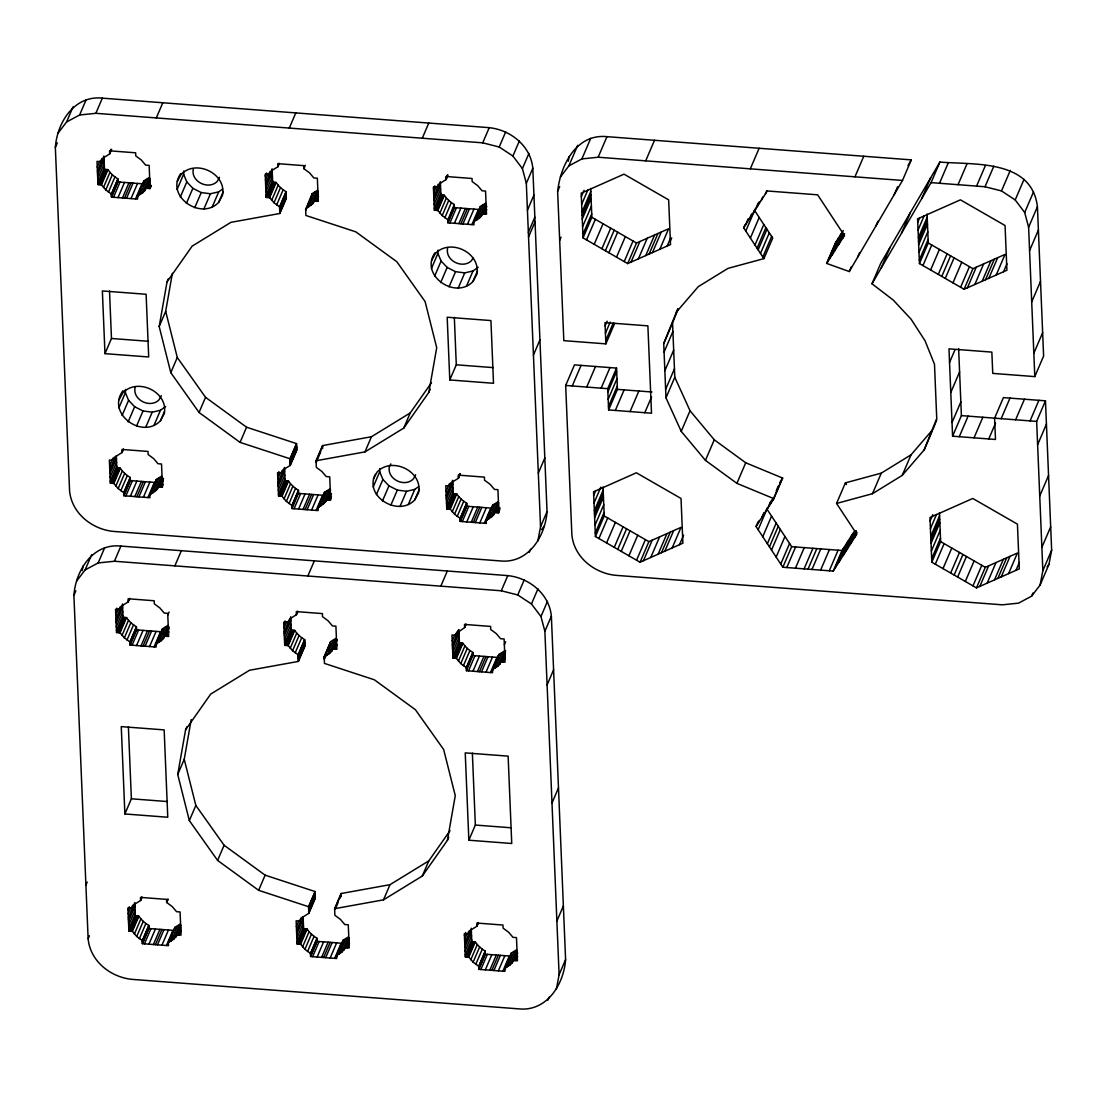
<?xml version="1.0" encoding="UTF-8"?>
<svg xmlns="http://www.w3.org/2000/svg" width="1107" height="1107" viewBox="0 0 1107 1107"><rect width="100%" height="100%" fill="white"/><g stroke="black" fill="none" stroke-linecap="round" stroke-linejoin="round"><path stroke-width="1.5" d="M119.127 399.738L122.905 392.75C137.835 377.196 168.776 392.196 164.237 413.769L160.46 420.757C142.139 439.977 105.912 413.215 123.029 390.646M118.892 407.833L125.395 392.667L125.478 389.429M135.054 387.505C132.425 400.07 150.427 408.801 159.104 399.738L161.304 395.683M177.341 181.34L181.133 174.352C196.05 158.785 226.99 173.799 222.452 195.372L218.674 202.36C201.156 221.026 165.137 196.202 180.593 173.757M177.106 189.435L183.61 174.269L183.707 171.031M193.282 169.108C190.639 181.659 208.642 190.39 217.318 181.34L219.518 177.272M373.433 478.861L377.224 471.873C392.141 456.305 423.082 471.319 418.557 492.892L414.765 499.88C398.617 517.37 363.691 496.49 375.384 474.308M373.197 486.955L379.701 471.79L379.798 468.552M431.661 260.463L435.438 253.461C450.355 237.908 481.296 252.908 476.771 274.494L472.98 281.482C455.461 300.149 419.442 275.325 434.913 252.88M431.426 268.544L437.915 253.378L438.012 250.154M447.588 248.231C444.945 260.782 462.947 269.513 471.637 260.463L473.104 257.751M318 507.463L323.244 504.197L329.748 489.031L324.503 492.297L318 507.463L318.124 510.562L292.054 508.57L291.93 505.47L286.381 501.388L282.022 496.268L278.535 496.005L277.58 472.869L281.067 473.132L285.025 468.648L290.269 465.383L289.992 458.755L240.081 442.385L199.052 412.482L170.796 372.658L159.187 326.523L167.032 281.884L168.333 278.839M159.187 326.523L165.676 311.358L172.36 273.332M336.556 955.41L341.8 952.131L348.304 936.979L343.045 940.244L336.556 955.41L336.68 958.51L310.61 956.517L310.486 953.418L304.923 949.322L300.578 944.216L297.091 943.953L296.136 920.803L299.623 921.066L303.581 916.596L308.825 913.33L308.549 906.702L258.637 890.319L217.609 860.416L189.339 820.605L177.729 774.471L185.589 729.817L186.889 726.787M177.729 774.471L184.232 759.305L191.207 719.619M323.244 504.197L327.188 499.714L330.689 499.99L329.72 476.84L326.233 476.577L321.888 471.471L316.339 467.375L316.062 460.747L364.936 451.905L403.737 428.105L428.866 392.348L436.712 347.709L425.102 301.574L396.846 261.75L355.817 231.847L305.906 215.478L305.629 208.836L313.032 203.467L318.069 193.504M341.8 952.131L345.744 947.661L349.231 947.924L348.276 924.788L344.789 924.525L340.444 919.405L334.895 915.309L334.618 908.695L383.492 899.853L422.293 876.038L447.422 840.296L455.268 795.642L443.658 749.508L415.402 709.698L374.374 679.795L324.462 663.411L324.185 656.783L330.675 641.617L335.933 638.352L329.429 653.504L324.185 656.783M55.35 147.425C57.121 122.545 74.238 95.091 102.356 98.149L489.225 127.665C510.645 129.92 530.723 145.944 532.813 168.209L547.038 511.628C545.281 536.521 528.15 563.961 500.032 560.917L113.177 531.388C91.743 529.146 71.664 513.122 69.575 490.858L55.35 147.425L57.301 142.886M73.906 595.372C75.677 570.479 92.794 543.039 120.912 546.083L507.781 575.612C529.201 577.854 549.28 593.878 551.369 616.142L565.594 959.575C563.837 984.455 546.706 1011.909 518.588 1008.851L131.733 979.335C110.299 977.08 90.221 961.056 88.131 938.791L73.906 595.372L75.857 590.82M82.209 570.686L83.108 565.926M614.689 323.299L605.875 343.862L563.823 340.652L557.637 191.345C560.516 165.317 576.193 133.504 606.968 136.659L911.31 159.878L902.496 180.455L849.277 271.547L826.625 263.411L835.439 242.834L843.285 230.547L834.47 251.123M568.265 161.262L569.164 156.502M537.836 541.074L540.548 526.794L547.038 511.628M556.392 989.008L559.104 974.741L565.594 959.575M605.875 343.862L604.989 322.594L647.886 325.859L651.511 413.215L608.615 409.936L617.429 389.373L616.544 368.091L574.491 364.881L565.677 385.457L571.862 534.764C573.966 557.029 594.03 573.052 615.464 575.308L1002.333 604.823L1018.578 603.135L1031.613 596.161L1040.123 584.98L1042.836 570.714L1051.65 550.137L1045.465 400.817L1003.412 397.607L994.598 418.183L995.484 439.465L952.587 436.186L948.976 348.843L991.858 352.109L992.744 373.391L1034.796 376.601L1043.61 356.025L1037.425 206.718C1031.779 159.311 974.243 164.888 939.885 162.065L880.798 263.203L871.984 283.779L893.224 300.039L911.103 319.217L925.051 340.79L934.488 364.217L936.743 418.501L924.179 449.871L902.219 475.387L872.482 493.694L836.574 503.436L856.79 534.183L833.211 571.087L782.843 567.241L756.053 526.503L758.087 521.743M1040.123 584.98L1048.952 564.418L1051.65 550.137M678.204 308.867L672.544 322.981L674.8 377.266L690.035 410.752L714.264 439.797L745.717 462.781L782.663 478.086L773.848 498.648L736.902 483.358L705.45 460.374L681.22 431.329L665.985 397.842L663.73 343.557L677.65 309.019M936.771 419.885L933.007 429.295L911.047 454.811L902.219 475.387M58.048 133.158L66.572 121.978L73.076 106.812M66.572 121.978L79.607 114.99L86.111 99.838M79.607 114.99L95.852 113.315L102.356 98.149M97.25 167.185L99.851 161.124M137.42 195.994L142.665 192.729L149.168 177.563L143.924 180.842L137.42 195.994L137.559 199.094L111.475 197.115L111.35 194.016L105.802 189.92L101.457 184.814L97.969 184.537L97.015 161.401L100.502 161.664L101.802 158.633M97.416 171.156L103.906 156.004M97.485 172.969L103.989 157.803L104.459 169.385L97.969 184.537M97.568 174.781L104.058 159.616M97.72 178.753L104.224 163.587M109.635 152.365L110.935 149.334M109.676 153.43L110.977 150.4M100.502 161.664L104.445 157.194L109.69 153.915L111.641 149.376M97.886 182.738L104.39 167.572M98.509 184.578L105.013 169.426M99.713 184.675L106.217 169.509M100.917 184.772L107.407 169.606M101.457 184.814L107.96 169.648L104.459 169.385M103.463 187.47L109.967 172.305L107.96 169.648M105.802 189.92L112.305 174.754L109.967 172.305M108.444 192.106L114.948 176.94L112.305 174.754M111.35 194.016L117.854 178.85L114.948 176.94M111.378 194.5L117.868 179.334M111.42 195.565L117.923 180.399M111.461 196.631L117.965 181.465M111.475 197.115L117.979 181.949L117.854 178.85M113.523 197.267L120.013 182.101M118.006 197.6L124.496 182.447M156.308 117.923L162.798 102.757M122.476 197.945L128.979 182.78M124.524 198.098L131.013 182.946M126.558 198.264L133.048 183.098M131.041 198.596L137.531 183.444M135.511 198.942L142.014 183.776L117.979 181.949M137.448 196.479L143.938 181.327M137.489 197.544L141.392 188.453M142.692 185.423L143.993 182.392M140.188 194.528L146.691 179.362M142.665 192.729L144.823 190.625L150.026 178.504M144.823 190.625L149.874 180.676M147.162 188.301L149.763 182.226M148.366 188.384L150.317 183.845M149.57 188.481L150.87 185.45M146.622 188.259L150.109 188.522L151.41 185.492M104.971 353.645L102.37 290.933L146.11 294.268L148.698 356.98L104.971 353.645L111.475 338.479L109.51 291.016M180.303 197.088L186.806 181.922L183.61 174.269M186.363 203.467L192.867 188.315L186.806 181.922M194.735 207.729L201.239 192.563L210.427 193.767L218.702 191.857L222.576 189.062M203.923 208.932L210.427 193.767M122.088 415.499L128.578 400.333L125.395 392.667M212.198 207.009L218.702 191.857M218.674 202.36L223.227 191.746M128.149 421.878L134.639 406.712L128.578 400.333M109.621 465.812L112.872 458.229M149.791 494.635L155.035 491.356L161.539 476.19L156.295 479.469L149.791 494.635L149.929 497.721L123.846 495.742L123.721 492.643L118.172 488.547L113.827 483.441L110.34 483.164L109.372 460.028L112.872 460.291L114.173 457.26M109.787 469.797L115.626 456.139M109.856 471.596L116.36 456.43L116.83 468.012L110.34 483.164M109.939 473.409L116.429 458.243M110.091 477.38L116.595 462.228M122.047 452.057L123.347 449.027M112.872 460.291L116.816 455.821L122.061 452.542L123.361 449.511M110.257 481.365L116.761 466.199M110.88 483.205L117.384 468.053M112.084 483.302L118.574 468.136M136.521 426.126L143.024 410.96L152.199 412.178L160.473 410.254L165.663 406.532M113.288 483.399L119.777 468.233M113.827 483.441L120.331 468.275L116.83 468.012M115.834 486.098L122.337 470.945L120.331 468.275M118.172 488.547L124.676 473.381L122.337 470.945M145.709 427.344L152.199 412.178M76.604 581.092L85.128 569.911L91.632 554.759M170.796 372.658L177.286 357.492L165.676 311.358M120.815 490.733L127.319 475.567L124.676 473.381M123.721 492.643L130.225 477.477L127.319 475.567M123.749 493.127L130.239 477.961M123.79 494.192L130.28 479.027M123.832 495.258L130.335 480.092M123.846 495.742L130.349 480.576L130.225 477.477M153.984 425.42L160.473 410.254M125.894 495.894L132.383 480.729M85.128 569.911L98.163 562.937L104.667 547.771M160.46 420.757L164.362 411.666M265.293 176.041L266.579 173.01M265.445 180.026L268.046 173.951M130.363 496.24L136.867 481.075M167.032 281.884L192.161 246.128L230.962 222.327L279.836 213.485L279.559 206.843L274.01 202.747L269.665 197.641L266.164 197.378L265.21 174.228L268.697 174.505L269.997 171.474M289.287 128.066L295.79 112.914M265.611 183.997L272.114 168.831L272.668 182.212L266.164 197.378M265.694 185.81L272.184 170.644M265.763 187.609L272.267 172.457M134.846 496.573L141.35 481.42M265.929 191.594L272.433 176.428M277.871 166.271L279.172 163.241M268.697 174.505L272.654 170.021L277.899 166.756L279.199 163.725M136.881 496.739L143.384 481.573M266.095 195.565L272.599 180.413M266.718 197.42L273.208 182.254M138.929 496.891L145.418 481.725M267.908 197.516L274.411 182.351M269.112 197.6L275.615 182.434M269.665 197.641L276.155 182.475L272.668 182.212M98.163 562.937L114.408 561.249L120.912 546.083M143.412 497.223L149.902 482.071M271.658 200.312L278.161 185.146L276.155 182.475M274.01 202.747L280.5 187.595L278.161 185.146M147.881 497.569L154.385 482.403L130.349 480.576M150.469 493.597L156.308 479.954M150.51 494.663L156.364 481.019M152.558 493.155L159.062 477.989M276.653 204.947L283.143 189.781L280.5 187.595M155.035 491.356L157.194 489.252L162.397 477.131M157.194 489.252L162.245 479.303M159.533 486.928L162.784 479.345M279.559 206.843L286.049 191.691L283.143 189.781M279.573 207.327L286.076 192.175M162.245 481.365L163.545 478.335M279.614 208.393L286.118 193.227M160.736 487.011L163.338 480.95M279.67 209.458L286.16 194.292M279.684 209.943L286.187 194.777M279.711 210.496L286.201 195.33M279.753 211.714L286.256 196.548M161.94 487.108L163.227 484.077M279.808 212.931L286.312 197.766M279.836 213.485L286.326 198.319L286.049 191.691M199.052 412.482L205.542 397.316L177.286 357.492M314.817 201.087L318.318 201.363L317.349 178.213L313.862 177.95L309.517 172.844L303.968 168.748L305.241 165.234M115.64 611.147L116.941 608.117M115.806 615.132L118.407 609.058M155.976 643.942L161.221 640.676L167.724 625.51L162.48 628.776L155.976 643.942L156.115 647.042L130.031 645.049L129.906 641.949L124.358 637.853L120.013 632.747L116.526 632.484L115.557 609.334L119.058 609.611L120.359 606.581M115.972 619.104L121.812 605.46M116.041 620.916L122.545 605.75M116.11 622.715L122.614 607.563M116.277 626.7L122.78 611.534M128.232 601.378L129.533 598.347M119.058 609.611L123.002 605.128L128.246 601.862L129.547 598.832M116.443 630.672L122.946 615.52M116.526 632.484L123.015 617.319L122.462 603.938M117.065 632.526L123.569 617.36M118.269 632.623L124.759 617.457M119.459 632.706L125.963 617.54M120.013 632.747L126.516 617.581L123.015 617.319M122.019 635.418L128.509 620.252L126.516 617.581M305.643 209.32L312.132 193.67L317.377 190.404L310.873 205.57M305.698 210.385L311.537 196.742M308.396 207.369L314.9 192.203M124.358 637.853L130.861 622.701L128.509 620.252M313.032 203.467L318.221 191.331M127.001 640.054L133.504 624.888L130.861 622.701M315.37 201.128L317.972 195.067M316.574 201.225L318.512 196.672M129.906 641.949L136.41 626.797L133.504 624.888M129.934 642.434L136.424 627.282M129.976 643.499L136.465 628.333M130.017 644.565L136.521 629.399M130.031 645.049L136.535 629.883L136.41 626.797M132.079 645.201L138.569 630.049M136.548 645.547L143.052 630.381M174.851 565.871L181.354 550.705M141.032 645.893L147.535 630.727M143.066 646.045L149.57 630.879M145.114 646.197L151.604 631.045M149.583 646.543L156.087 631.377M240.081 442.385L246.57 427.219L205.542 397.316M154.067 646.889L160.57 631.723M167.78 615.132L169.08 612.102M156.004 644.426L162.494 629.26M156.045 645.492L161.899 631.848M158.744 642.475L165.247 627.309M161.221 640.676L163.379 638.573L168.582 626.437M163.379 638.573L169.08 627.102M165.718 636.234L168.97 628.651M166.922 636.331L168.873 631.779M85.903 885.13L87.204 882.099M124.883 813.963L121.258 726.621L164.154 729.887L167.766 817.243L124.883 813.963L131.373 798.797L128.398 726.87M277.649 474.668L278.95 471.637M422.279 138.223L428.769 123.057M277.815 478.653L280.417 472.578M281.067 473.132L282.368 470.101M277.982 482.624L284.485 467.458L285.039 480.839L278.535 496.005M278.065 484.437L284.554 469.271M278.134 486.25L284.637 471.084M289.992 458.755L296.496 443.603L246.57 427.219M290.02 459.308L296.51 444.142M290.062 460.526L296.565 445.36M290.117 461.73L296.607 446.578M278.3 490.221L284.803 475.055M290.131 462.283L296.634 447.117M290.159 462.768L296.662 447.602M290.2 463.833L296.704 448.667M290.242 464.898L296.745 449.733M290.269 465.383L296.759 450.217L296.496 443.603M278.466 494.192L284.969 479.04M88.131 938.791L89.432 935.761M279.089 496.047L285.578 480.881M280.279 496.144L286.782 480.978M281.482 496.227L287.986 481.075M282.022 496.268L288.526 481.116L285.039 480.839M284.029 498.939L290.532 483.773L288.526 481.116M286.381 501.388L292.871 486.222L290.532 483.773M289.024 503.574L295.514 488.408L292.871 486.222M291.93 505.47L298.42 490.318L295.514 488.408M291.944 505.954L298.447 490.802M291.985 507.02L298.489 491.868M292.054 508.57L298.53 492.919M294.088 508.722L300.592 493.57M316.062 460.747L322.566 445.581L371.44 436.753L410.24 412.939L431.495 382.69M316.09 461.301L322.58 446.135M316.132 462.518L320.684 451.905M433.487 188.882L434.788 185.851M433.653 192.853L436.255 186.792M298.572 509.068L305.075 493.902M473.824 221.677L479.082 218.397L485.572 203.245L480.327 206.511L473.824 221.677L473.962 224.776L447.892 222.784L447.754 219.684L442.205 215.588L437.86 210.482L434.373 210.219L433.418 187.069L436.905 187.332L438.206 184.302M128.011 909.774L129.311 906.744M433.819 196.838L439.673 183.181M433.889 198.637L440.392 183.485M128.177 913.759L130.778 907.685M433.972 200.45L440.461 185.284M168.347 942.569L173.591 939.303L180.095 924.137L174.851 927.403L168.347 942.569L168.472 945.669L142.402 943.676L142.277 940.576L136.728 936.494L132.383 931.374L128.896 931.112L127.928 907.975L131.429 908.238L132.715 905.208M303.055 509.414L309.559 494.248M128.343 917.731L134.833 902.565L135.386 915.946L128.896 931.112M434.138 204.435L440.628 189.269M128.412 919.543L134.916 904.377M446.038 178.047L447.339 175.003M446.079 179.113L447.38 176.068M436.905 187.332L440.849 182.863L446.093 179.597L448.044 175.044M128.481 921.356L134.985 906.19M305.089 509.566L311.593 494.4M434.304 208.407L440.794 193.241M434.373 210.219L440.877 195.053L440.323 181.673M434.913 210.261L441.416 195.095M128.647 925.327L135.151 910.162M307.123 509.718L313.627 494.566M140.603 900.005L141.904 896.974M436.116 210.344L442.62 195.178M131.429 908.238L135.372 903.755L140.617 900.489L141.917 897.459M128.813 929.299L135.317 914.147M437.32 210.441L443.81 195.275M437.86 210.482L444.364 195.316L440.877 195.053M129.436 931.153L135.94 915.987M130.64 931.25L137.13 916.084M311.607 510.064L318.11 494.898M131.83 931.333L138.333 916.181M439.866 213.139L446.37 197.987L444.364 195.316M132.383 931.374L138.873 916.222L135.386 915.946M442.205 215.588L448.709 200.422L446.37 197.987M134.39 934.045L140.88 918.879L138.873 916.222M316.09 510.41L322.594 495.244L298.558 493.404L298.42 490.318M318.013 507.947L324.517 492.781M318.705 507.504L320.656 502.952M321.957 499.921L323.908 495.369M320.767 505.996L327.271 490.83M136.728 936.494L143.232 921.328L140.88 918.879M444.848 217.775L451.352 202.623L448.709 200.422M325.403 502.094L330.592 489.958M189.339 820.605L195.842 805.439L184.232 759.305M327.188 499.714L330.44 492.145M139.371 938.681L145.875 923.515L143.232 921.328M327.741 499.755L330.343 493.694M447.782 220.168L454.257 204.518L451.352 202.623M447.823 221.234L454.327 206.068M447.865 222.299L454.368 207.134M328.931 499.852L331.533 493.791M447.892 222.784L454.382 207.618L454.257 204.518M95.852 113.315L482.721 142.831L489.225 127.665M330.135 499.949L331.436 496.918M142.277 940.576L148.781 925.424L145.875 923.515M142.305 941.061L148.795 925.909M449.926 222.936L456.416 207.77M142.346 942.126L148.836 926.974M142.388 943.192L148.892 928.04M142.402 943.676L148.905 928.51L148.781 925.424M144.45 943.842L150.939 928.676M454.41 223.282L460.899 208.116M283.835 623.988L285.136 620.958M284.001 627.96L286.602 621.899M434.608 276.21L441.112 261.044L437.915 253.378M166.673 901.997L167.973 898.967M148.919 944.174L155.423 929.008M173.591 939.303L177.549 934.82L181.036 935.097L180.081 911.947L176.58 911.684L172.235 906.578L166.687 902.482L167.987 899.451M307.843 576.014L314.346 560.848M458.893 223.614L465.383 208.462M284.167 631.945L290.02 618.301M284.25 633.744L290.74 618.592M284.319 635.556L290.823 620.39M460.927 223.78L467.417 208.614M153.403 944.52L159.906 929.354M284.485 639.542L290.989 624.376M364.936 451.905L371.44 436.753M462.961 223.932L469.465 208.766M296.427 614.219L297.728 611.175M185.589 729.817L210.717 694.075L249.518 670.261L298.392 661.419L298.115 654.79L292.566 650.695L288.207 645.589L284.72 645.326L283.766 622.176L287.253 622.438L291.21 617.969L296.455 614.703L297.755 611.659M155.437 944.672L161.94 929.506M284.651 643.513L291.155 628.347M284.72 645.326L291.224 630.16L290.671 616.779M285.274 645.367L291.764 630.201M440.683 282.589L447.173 267.424L441.112 261.044M540.548 526.794L526.323 183.375L522.407 168.582L512.901 156.032L499.202 147.01L505.705 131.858M157.485 944.824L163.974 929.672M286.464 645.45L292.968 630.284M467.445 224.278L473.934 209.112M287.668 645.547L294.171 630.381M288.207 645.589L294.711 630.423L291.224 630.16M161.954 945.17L168.458 930.005M290.214 648.259L296.718 633.093L294.711 630.423M471.928 224.61L478.418 209.458L454.382 207.618M473.851 222.161L479.705 208.503M475.844 218.674L479.746 209.569M476.605 220.196L483.095 205.044M292.566 650.695L299.056 635.529L296.718 633.093M166.437 945.516L172.941 930.35L148.905 928.51M449.055 286.851L455.544 271.685L464.732 272.889L473.007 270.966L478.196 267.244M168.375 943.053L174.864 927.887M170.367 939.566L172.318 935.028M479.082 218.397L481.227 216.308L486.43 204.172M171.115 941.102L177.618 925.936M481.227 216.308L486.277 206.345M295.195 652.881L301.699 637.729L299.056 635.529M483.565 213.969L486.817 206.386M484.769 214.066L486.72 209.514M175.75 937.2L180.953 925.065M177.549 934.82L180.801 927.251M178.089 934.862L180.69 928.801M298.115 654.79L304.605 639.625L301.699 637.729M298.129 655.275L304.633 640.109M298.17 656.34L304.674 641.174M512.901 156.032L519.404 140.866M179.292 934.958L181.244 930.406M298.226 657.406L304.716 642.24M298.24 657.89L304.743 642.724M298.267 658.444L304.757 643.278M298.309 659.661L304.812 644.495M298.364 660.865L304.868 645.713M458.229 288.055L464.732 272.889M298.392 661.419L304.882 646.267L304.605 639.625M217.609 860.416L224.098 845.264L195.842 805.439M403.737 428.105L410.24 412.939M376.394 494.608L382.897 479.442L379.701 471.79M466.504 286.132L473.007 270.966M472.98 281.482L477.532 270.869M522.407 168.582L528.911 153.43M428.866 392.348L430.166 389.318M382.455 500.987L388.958 485.835L382.897 479.442M526.323 183.375L532.813 168.209M324.199 657.267L330.675 641.617M324.24 658.333L326.191 653.78M327.492 650.75L330.744 643.167M324.296 659.398L326.247 654.846M390.826 505.249L397.33 490.083L406.518 491.287L414.793 489.377L418.681 486.582M326.952 655.302L333.456 640.15M329.429 653.504L331.574 651.414L336.777 639.279M331.574 651.414L337.275 639.929M333.927 649.076L336.528 643.015M449.788 379.95L447.186 317.239L490.927 320.573L493.514 383.285L449.788 379.95L456.292 364.798L454.327 317.335M335.117 649.172L337.068 644.62M400.014 506.452L406.518 491.287M527.43 210.205L533.934 195.04M408.289 504.529L414.793 489.377M528.343 232.359L534.847 217.193M414.765 499.88L419.318 489.266M528.537 237.023L535.041 221.87M557.637 191.345L559.672 186.599M560.35 177.065L568.86 165.884L577.688 145.321M258.637 890.319L265.127 875.167L224.098 845.264M568.86 165.884L581.895 158.91L590.723 138.333M446.024 491.48L449.276 483.897M486.194 520.304L491.453 517.024L497.942 501.872L492.698 505.138L486.194 520.304L486.333 523.403L460.263 521.411L460.125 518.311L454.576 514.215L450.231 509.109L446.744 508.846L445.789 485.696L449.276 485.959L450.577 482.929M446.19 495.466L452.68 480.3M446.259 497.264L452.763 482.112L453.247 493.68L446.744 508.846M446.342 499.077L452.832 483.911M446.508 503.062L452.998 487.896M458.409 476.674L459.709 473.644M559.672 240.344L561.028 237.175M458.45 477.74L459.751 474.709M449.276 485.959L453.22 481.49L458.464 478.224L460.415 473.671M446.661 507.034L453.164 491.868M447.283 508.888L453.787 493.722M581.895 158.91L598.14 157.222L606.968 136.659M581.341 196.672L584.053 190.349M448.487 508.971L454.991 493.819M449.691 509.068L456.181 493.902M450.231 509.109L456.734 493.943L453.247 493.68M581.659 204.366L587.762 190.113M452.237 511.78L458.741 496.614L456.734 493.943M581.978 212.046L590.792 191.469M582.116 215.533L590.93 194.97M454.576 514.215L461.079 499.049L458.741 496.614M582.254 219.034L591.083 198.457M457.219 516.402L463.722 501.25L461.079 499.049M582.586 226.714L591.401 206.151M460.125 518.311L466.628 503.145L463.722 501.25M460.152 518.796L466.642 503.63M460.194 519.861L466.697 504.695M582.905 234.407L591.719 213.831M460.235 520.927L466.739 505.761M460.263 521.411L466.753 506.245L466.628 503.145M583.043 237.894L581.189 193.185L624.002 174.159L668.656 199.855L670.51 244.564L627.697 263.591L583.043 237.894L591.858 217.318L590.668 188.398M533.436 355.084L539.925 339.918M462.297 521.563L468.787 506.397M586.53 239.901L595.345 219.324M466.78 521.909L473.27 506.743M440.821 586.157L447.325 571.004M296.372 926.587L298.973 920.526M299.623 921.066L300.924 918.035M471.25 522.255L477.754 507.089M296.538 930.572L302.391 916.928M296.621 932.371L303.11 917.219L303.595 928.787L297.091 943.953M296.69 934.183L303.193 919.018M308.549 906.702L315.038 891.536L265.127 875.167M473.298 522.407L479.788 507.241M308.562 907.256L315.066 892.09M308.618 908.46L315.121 893.307M308.673 909.677L315.163 894.511M296.856 938.169L303.36 923.003M308.687 910.231L315.191 895.065M594.21 244.315L603.024 223.752M308.715 910.715L315.204 895.549M475.332 522.559L481.822 507.393M308.756 911.781L315.26 896.615M308.798 912.846L315.301 897.68M308.825 913.33L315.315 898.164L315.038 891.536M297.022 942.14L303.512 926.974M297.645 943.994L304.134 928.828M298.835 944.077L305.338 928.925M479.815 522.905L486.305 507.739M300.039 944.174L306.542 929.008M300.578 944.216L307.082 929.05L303.595 928.787M302.585 946.886L309.088 931.72L307.082 929.05M601.89 248.729L610.704 228.167M484.285 523.237L490.788 508.085L466.753 506.245M486.872 519.266L492.726 505.622M486.914 520.332L490.166 512.749M491.466 509.718L492.767 506.688M488.976 518.837L495.466 503.671M304.923 949.322L311.427 934.156L309.088 931.72M605.377 250.736L614.191 230.173M491.453 517.024L493.597 514.935L498.8 502.799M645.699 160.847L654.514 140.285M493.597 514.935L498.648 504.972M307.566 951.508L314.07 936.356L311.427 934.156M495.936 512.596L498.537 506.536M497.14 512.693L499.091 508.141M608.864 252.742L617.678 232.179M498.814 511.019L500.115 507.975M498.344 512.776L499.644 509.746M310.486 953.418L316.976 938.252L314.07 936.356M310.5 953.902L317.003 938.736M310.541 954.967L317.045 939.801M310.583 956.033L317.086 940.867M310.61 956.517L317.114 941.351L316.976 938.252M312.644 956.669L319.148 941.504M334.618 908.695L341.122 893.529L389.982 884.687L428.796 860.886L450.051 830.637M335.296 907.726L341.136 894.082M335.338 908.944L337.939 902.869M339.891 898.331L341.191 895.286M616.53 257.17L625.358 236.594M452.21 640.801L454.811 634.74M317.128 957.015L323.631 941.849M492.38 669.61L497.624 666.345L504.128 651.179L498.883 654.458L492.38 669.61L492.518 672.71L466.448 670.717L466.31 667.632L460.761 663.536L456.416 658.43L452.929 658.153L451.974 635.017L455.461 635.28L456.762 632.249M455.461 635.28L458.561 629.869M452.376 644.772L458.215 631.128M452.445 646.585L458.948 631.419M452.528 648.398L459.018 633.232M321.611 957.361L328.101 942.195M452.694 652.369L459.184 637.203M464.636 627.046L465.936 624.016M457.26 632.9L464.649 627.531L465.95 624.5M323.645 957.513L330.149 942.348M452.846 656.354L459.35 641.188M452.929 658.153L459.433 642.987L458.865 629.62M453.469 658.195L459.972 643.029M325.679 957.666L332.183 942.5M624.21 261.584L633.024 241.008M454.673 658.291L461.176 643.125M572.25 385.956L581.064 365.379M455.876 658.388L462.366 643.222M456.416 658.43L462.92 643.264L459.433 642.987M330.163 958.012L336.666 942.846M627.697 263.591L636.511 243.014L668.628 228.748L659.8 249.324M538.32 473.132L544.824 457.966M458.423 661.087L464.926 645.921L462.92 643.264M631.045 262.096L639.86 241.534M605.128 325.915L607.162 321.168M460.761 663.536L467.265 648.37L464.926 645.921M334.646 958.344L341.136 943.192L317.114 941.351M336.57 955.894L343.073 940.729M336.611 956.96L342.464 943.316M339.323 953.943L345.827 938.778M605.432 333.235L610.178 322.151M463.404 665.722L469.908 650.556L467.265 648.37M638.407 258.83L647.221 238.268M343.945 950.041L349.148 937.906M345.744 947.661L348.996 940.078M605.737 340.541L613.195 323.133M346.297 947.703L348.899 941.642M466.31 667.632L472.814 652.466L469.908 650.556M586.71 387.063L595.524 366.486M466.338 668.116L472.827 652.95M466.379 669.182L472.883 654.016M347.487 947.8L349.438 943.247M466.448 670.717L472.924 655.081M114.408 561.249L501.277 590.778L507.781 575.612M645.755 255.565L654.583 234.988M468.482 670.884L474.972 655.718M649.103 254.084L657.918 233.508M472.966 671.216L479.456 656.064M652.452 252.59L661.266 232.027M477.435 671.562L483.939 656.396M529.312 552.241L530.613 549.21M479.483 671.714L485.973 656.562M601.156 388.156L609.971 367.593M383.492 899.853L389.982 884.687M481.517 671.88L488.007 656.714M667.161 246.058L670.551 238.143M559.104 974.741L544.879 631.308L540.963 616.53L531.457 603.979L517.758 594.957L524.261 579.791M670.358 241.077L671.714 237.908M486.001 672.212L492.49 657.046M608.615 409.936L607.729 388.668L616.544 368.091M607.868 391.989L616.682 371.412M490.47 672.558L496.974 657.392M608.172 399.295L616.986 378.732M492.407 670.095L498.897 654.943M492.449 671.16L498.883 654.458M504.349 644.772L505.65 641.742M495.147 668.144L501.651 652.978M608.476 406.615L617.291 386.039M497.624 666.345L499.783 664.242L505.636 650.598M499.783 664.242L505.484 652.77M502.121 661.917L505.373 654.334M503.325 662L505.276 657.447M531.457 603.979L537.96 588.813M615.312 410.448L624.127 389.885M422.293 876.038L428.796 860.886M540.963 616.53L547.467 601.364M593.712 495.299L595.746 490.553M630.063 411.569L638.877 391.006M447.422 840.296L448.722 837.266M594.03 502.993L600.81 487.163M663.73 343.557L672.544 322.981M594.348 510.673L603.163 490.097M594.487 514.16L603.301 493.597M664.089 352.04L672.904 331.463M544.879 631.308L551.369 616.142M594.625 517.661L603.453 497.085M594.943 525.341L603.772 504.778M644.8 412.703L651.58 396.873M750.325 168.831L759.139 148.269M595.262 533.034L604.09 512.458M664.864 370.693L673.679 350.13M595.414 536.521L593.56 491.812L636.373 472.786L681.026 498.482L682.881 543.191L640.067 562.218L595.414 536.521L604.228 515.959L603.024 487.025M468.856 840.213L465.231 752.871L508.127 756.136L511.738 843.492L468.856 840.213L475.346 825.047L472.371 753.12M598.901 538.528L607.715 517.965M665.625 389.36L674.454 368.783M665.985 397.842L674.8 377.266M606.581 542.942L615.395 522.379M547.093 684.97L553.597 669.804M676.294 312.188L698.254 286.671L728.005 268.364L763.913 258.623L743.683 227.862L745.039 224.707M745.523 224.984L748.235 218.66M749.577 218.646L751.611 213.9M753.632 212.295L754.988 209.14M745.772 231.045L754.6 210.482L772.728 238.06L763.913 258.623M755.472 209.417L758.184 203.093M757.313 206.539L759.347 201.792M761.367 200.187L762.723 197.032M765.421 193.85L766.777 190.681M614.247 547.356L623.075 526.794M750.38 238.06L759.194 217.484M617.748 549.363L626.562 528.8M621.235 551.369L630.049 530.807M754.988 245.062L763.802 224.486M757.077 248.245L765.892 227.668M758.143 249.864L766.971 229.287M464.414 935.457L465.715 932.412M681.22 431.329L690.035 410.752M464.58 939.428L467.182 933.367M628.901 555.797L637.729 535.221M504.75 968.238L509.995 964.972L516.499 949.806L511.254 953.085L504.75 968.238L504.889 971.337L478.805 969.358L478.681 966.259L473.132 962.163L468.787 957.057L465.3 956.78L464.345 933.644L467.832 933.907L469.133 930.876M464.746 943.399L470.586 929.755M760.495 253.434L769.31 232.857M464.815 945.212L471.319 930.046M464.898 947.025L471.388 931.859M465.051 950.996L471.554 935.83M762.848 257.004L771.662 236.428M477.006 925.673L478.307 922.643M467.832 933.907L471.776 929.437L477.02 926.158L478.321 923.127M465.217 954.981L471.72 939.815M465.3 956.78L471.79 941.628L471.236 928.247M465.839 956.822L472.343 941.67M636.58 560.211L645.395 539.635M467.043 956.918L473.547 941.753M468.247 957.015L474.737 941.849M468.787 957.057L475.29 941.891L471.79 941.628M640.067 562.218L648.882 541.641L680.999 527.375L672.17 547.951M470.793 959.714L477.297 944.548L475.29 941.891M643.416 560.737L652.231 540.161M473.132 962.163L479.635 946.997L477.297 944.548M475.775 964.349L482.278 949.183L479.635 946.997M650.778 557.458L659.592 536.895M478.681 966.259L485.184 951.093L482.278 949.183M478.708 966.743L485.198 951.577M478.75 967.809L485.253 952.643M478.791 968.874L485.295 953.708M478.805 969.358L485.309 954.192L485.184 951.093M658.125 554.192L666.954 533.616M551.992 803.018L558.482 787.866M480.853 969.511L487.343 954.345M661.474 552.711L670.288 532.135M485.336 969.843L491.826 954.691M664.823 551.217L673.637 530.654M705.45 460.374L714.264 439.797M489.806 970.189L496.31 955.023M491.854 970.341L498.344 955.189M493.888 970.507L500.378 955.341M679.532 544.686L683.6 535.193M498.371 970.839L504.861 955.687M502.841 971.185L509.345 956.019M504.778 968.722L511.268 953.57M504.82 969.787L510.673 956.144M507.518 966.771L514.022 951.605M509.995 964.972L512.154 962.869L517.356 950.747M512.154 962.869L517.204 952.919M514.492 960.544L517.744 952.961M515.696 960.627L517.647 956.088M854.95 176.816L863.764 156.253M827.566 261.93L836.38 241.368M829.627 258.706L838.442 238.13M831.689 255.468L840.504 234.905M832.63 254.001L841.445 233.439M838.525 244.785L843.271 233.702M736.902 483.358L745.717 462.781M842.579 238.434L844.613 233.688M556.876 921.079L563.38 905.913M849.277 271.547L851.311 266.801M857.593 257.308L859.627 252.562M875.886 225.994L877.92 221.248M547.868 1000.188L549.169 997.158M894.179 194.68L897.569 186.779M757.894 523.611L759.25 520.442M761.948 517.273L763.982 512.527M766.002 510.936L767.359 507.767M758.143 529.686L766.957 509.109L791.657 546.664L842.026 550.511L853.815 532.066L845.001 552.628M767.843 508.044L770.555 501.72M768.784 506.577L771.496 500.253M770.846 503.353L772.88 498.607M776.27 490.692L778.304 485.945M772.907 500.115L781.722 479.552M762.751 536.687L771.565 516.111M881.214 267.963L890.028 247.401M767.359 543.689L776.173 523.113M901.527 233.203L910.341 212.627M769.448 546.872L778.263 526.295M921.84 198.43L930.655 177.867M771.537 550.054L780.366 529.478M871.984 283.779L931.07 182.627L939.885 162.065M917.745 222.341L919.779 217.595M776.145 557.056L784.96 536.48M918.063 230.035L924.165 215.796M939.497 183.278L948.325 162.701M918.381 237.714L927.196 217.152M918.519 241.215L927.334 220.639M780.753 564.058L789.568 543.482M918.672 244.702L927.486 224.126M782.843 567.241L791.657 546.664M918.99 252.382L927.804 231.82M786.786 567.545L795.601 546.969M919.308 260.076L928.123 239.499M919.447 263.563L917.592 218.854L960.406 199.841L1005.059 225.524L1006.913 270.246L964.1 289.259L919.447 263.563L928.261 243L927.071 214.066M922.934 265.569L931.748 245.007M958.039 184.689L966.854 164.113M795.435 568.195L804.249 547.633M930.613 269.983L939.428 249.421M804.097 568.86L812.912 548.297M808.027 569.164L816.841 548.588M836.574 503.436L845.388 482.873L881.297 473.132L911.047 454.811M811.971 569.468L820.785 548.892M938.293 274.411L947.108 253.835M976.582 186.101L985.396 165.538M941.78 276.418L950.595 255.842M945.267 278.424L954.082 257.848M820.619 570.119L829.434 549.556M931.07 182.627L985.009 186.751L993.823 166.175M829.281 570.783L838.096 550.207M952.947 282.839L961.762 262.262M833.211 571.087L842.026 550.511M835.052 568.195L843.866 547.633M839.106 561.858L847.92 541.281M843.16 555.52L851.975 534.944M846.841 549.75L854.978 530.765M1034.796 376.601L1028.611 227.281L1024.695 212.502L1015.202 199.952L1001.503 190.93L1010.317 170.353M850.896 543.412L856.32 530.751M960.613 287.253L969.428 266.676M872.482 493.694L881.297 473.132M854.95 537.061L856.984 532.315M964.1 289.259L972.928 268.683L1005.031 254.43L996.217 274.993M967.449 287.778L976.263 267.202M974.81 284.499L983.625 263.936M1015.202 199.952L1024.017 179.376M982.172 281.233L990.986 260.671M949.529 362.487L954.954 349.826M985.507 279.753L994.321 259.176M988.855 278.258L997.67 257.696M1024.695 212.502L1033.523 191.94M924.179 449.871L932.329 430.872M950.775 392.515L959.589 371.938M1003.565 271.727L1006.955 263.812M1028.611 227.281L1037.425 206.718M952.02 422.542L960.834 401.966M1029.579 250.611L1038.394 230.048M952.587 436.186L961.402 415.623L958.634 348.594M959.285 436.698L968.099 416.135M930.115 520.982L932.827 514.644M930.433 528.662L936.536 514.423M930.752 536.341L939.566 515.779M1031.696 301.948L1040.511 281.372M974.035 437.818L982.85 417.256M930.89 539.842L939.705 519.266M931.042 543.329L939.857 522.767M931.361 551.023L940.175 530.447M931.679 558.703L940.493 538.127M931.817 562.19L929.963 517.481L972.776 498.468L1017.43 524.151L1019.284 568.873L976.471 587.886L931.817 562.19L940.632 541.627L939.442 512.707M988.772 438.953L995.553 423.123M935.304 564.196L944.119 543.634M1001.171 418.681L1009.985 398.119M1033.827 353.271L1042.642 332.695M942.984 568.624L951.799 548.048M1015.617 419.788L1024.445 399.212M950.664 573.039L959.478 552.462M954.151 575.045L962.965 554.469M957.638 577.051L966.453 556.475M1030.077 420.895L1038.892 400.319M965.318 581.466L974.132 560.889M1042.836 570.714L1036.65 421.393L1045.465 400.817M972.984 585.88L981.798 565.303M1037.619 444.723L1046.433 424.147M976.471 587.886L985.299 567.324L1017.402 553.057L1008.588 573.62M979.82 586.406L988.634 565.829M987.181 583.126L995.996 562.564M994.529 579.86L1003.357 559.298M997.877 578.38L1006.692 557.803M1001.226 576.885L1010.041 556.323M1039.736 496.047L1048.564 475.484M1015.935 570.354L1019.326 562.439M1041.867 547.384L1050.681 526.807M1031.613 596.161L1032.969 592.992M390.84 463.916L389.373 466.628C386.73 479.179 404.733 487.91 413.423 478.861L415.623 474.792M907.989 165.58L911.31 159.878M743.683 227.862L767.262 190.971L817.63 194.818L844.42 235.556L826.625 263.411M779.66 482.777L782.663 478.086M756.053 526.503L773.848 498.648M541.503 529.63L544.34 525.908M1047.056 566.895L1048.952 564.418M598.14 157.222L902.496 180.455M483.026 213.928L486.513 214.191L485.558 191.054L482.071 190.778L477.726 185.672L472.163 181.576L472.039 178.49L445.969 176.497L446.093 179.597M111.475 338.479L148.476 341.302M456.292 364.798L493.293 367.621M617.429 389.373L651.981 392.003M961.402 415.623L995.954 418.252M565.677 385.457L607.729 388.668M994.598 418.183L1036.65 421.393M158.993 486.886L162.48 487.149L161.525 464.013L158.038 463.736L153.679 458.63L148.13 454.534L148.006 451.435L121.936 449.456L122.061 452.542M495.396 512.555L498.883 512.818L497.929 489.681L494.442 489.419L490.097 484.299L484.534 480.203L484.409 477.117L458.34 475.124L458.464 478.224M136.535 629.883L162.604 631.876M499.008 657.544L472.938 655.565L472.814 652.466M165.178 636.193L168.665 636.47L167.71 613.32L164.21 613.057L159.865 607.951L154.316 603.855L154.191 600.755L128.121 598.762L128.246 601.862M333.373 649.034L336.874 649.297L335.905 626.161L332.418 625.884L328.073 620.778L322.524 616.682L322.4 613.596L296.316 611.604L296.455 614.703M501.582 661.875L505.069 662.138L504.114 638.988L500.627 638.725L496.282 633.619L490.719 629.523L490.595 626.424L464.525 624.431L464.649 627.531M131.373 798.797L167.406 801.551M475.346 825.047L511.379 827.801M485.309 954.192L511.379 956.185M513.952 960.502L517.439 960.765L516.485 937.615L512.998 937.352L508.639 932.246L503.09 928.15L502.965 925.051L476.896 923.058L477.02 926.158M985.009 186.751L1001.503 190.93M482.721 142.831L499.202 147.01M501.277 590.778L517.758 594.957M447.173 267.424L455.544 271.685M192.867 188.315L201.239 192.563M388.958 485.835L397.33 490.083M134.639 406.712L143.024 410.96M928.261 243L972.928 268.683M591.858 217.318L636.511 243.014M940.632 541.627L985.299 567.324M604.228 515.959L648.882 541.641M845.388 482.873L846.454 484.492M480.327 206.511L480.396 208.061M492.698 505.138L492.809 507.753M511.254 953.085L511.323 954.635M312.132 193.67L312.188 195.219M322.566 445.581L322.69 448.556M324.503 492.297L324.559 493.847M341.122 893.529L341.233 896.504M343.045 940.244L343.115 941.794M303.968 168.748L303.844 165.649L277.774 163.656L277.899 166.756M150.109 188.522L149.154 165.372L145.667 165.109L141.309 160.003L135.76 155.907L135.635 152.808L109.565 150.815L109.69 153.915M143.924 180.842L144.035 183.458M156.295 479.469L156.405 482.085M162.48 628.776L162.549 630.326M174.851 927.403L174.906 928.953M166.687 902.482L166.562 899.382L140.492 897.39L140.617 900.489"/></g></svg>
